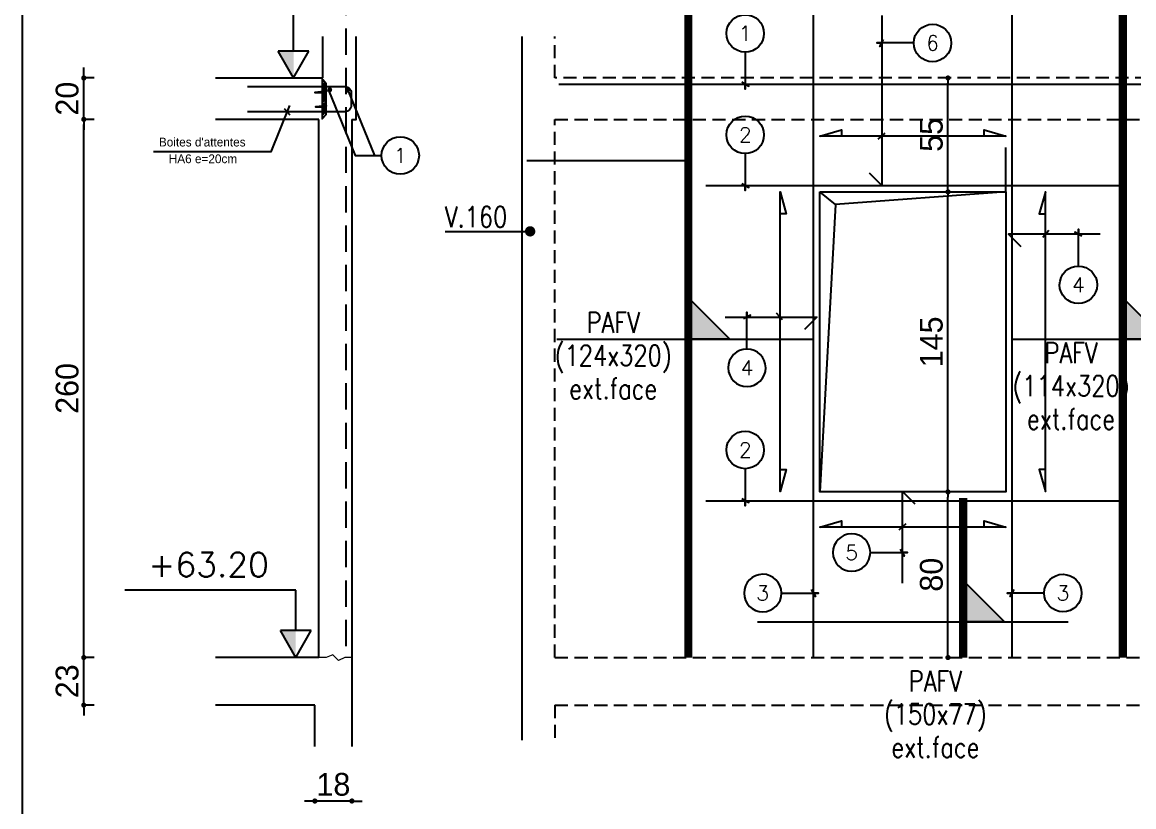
# Model space of a CAD drawing. Header units: metres. Extents: x -5618 to 118954, y -306 to 4637.
# Drawn here: x 32263 to 32800, y 1024 to 1403 of the extents above; entities that cross this region are included whole.
import ezdxf
from ezdxf.enums import TextEntityAlignment as Align

# ---------------------------------------------------------------- set-up
doc = ezdxf.new("R2010")
doc.units = ezdxf.units.M
doc.linetypes.add('CACHE', pattern=[9.524999999999999, 6.35, -3.175])
doc.linetypes.add('CACHEX2', pattern=[19.049999999999997, 12.7, -6.35])
for name, color, linetype in [('COTATION', 1, 'Continuous'), ('GO-CARTOUCHE', 7, 'Continuous'), ('GO-FER-HA', 140, 'Continuous'), ('GO-TEXTE', 9, 'Continuous'), ('K_ENT_M_Building_V.76', 7, 'Continuous'), ('STR_COTATION', 1, 'Continuous'), ('STR_STA', 30, 'Continuous'), ('STR_TS', 22, 'Continuous'), ('STR_TS_TXT', 7, 'Continuous'), ('STR_VOI-POT', 6, 'Continuous')]:
    doc.layers.add(name, color=color, linetype=linetype)
doc.layers.add('Kofragna_forma', color=7, linetype='Continuous', lineweight=70)
doc.styles.add('GrDimensions', font='simplex.shx')
doc.styles.add('Lucida', font='LSANSI.TTF')
doc.styles.add('TEXTE', font='romans.shx')
doc.styles.add('TEXTE TS', font='romans.shx', dxfattribs={"width": 0.7, "oblique": 15})
doc.dimstyles.new('COUPE-20', dxfattribs={"dimscale": 0.5, "dimtxt": 22, "dimasz": 5, "dimexe": 0.05, "dimexo": 0, "dimgap": 5, "dimtad": 1, "dimdec": 0, "dimdsep": 46, "dimtxsty": 'Standard', "dimblk1": 'DOT', "dimblk2": 'DOT', "dimsah": 1, "dimcen": 0, "dimdle": 150, "dimclrd": 1, "dimclre": 1, "dimclrt": 7, "dimadec": 0, "dimazin": 0, "dimtfac": 1, "dimtdec": 0, "dimtix": 1, "dimtmove": 2, "dimatfit": 3, "dimldrblk": 'DOT', "dimfxl": 0, "dimtvp": 1, "dimtolj": 1, "dimtzin": 0, "dimarcsym": 0})

# ---------------------------------------------------------------- blocks, each defined once
blk = doc.blocks.new('ime')
at = {"layer": 'COTATION', "const_width": 2.5}
blk.add_lwpolyline([(1.25, 0, -1), (-1.25, 0, -1)], format="xyb", close=True, dxfattribs=at)
at = {"layer": 'COTATION'}
blk.add_lwpolyline([(41.09158464876236, 0), (0, 0)], dxfattribs=at)
at = {"layer": 'COTATION', "color": 7, "style": 'TEXTE TS', "width": 0.8}
blk.add_attdef('NAME', (9.079526555316988, 2), '', height=10, dxfattribs=at)
blk = doc.blocks.new('_DOT')
at = {"color": 0, "linetype": 'ByBlock'}
blk.add_line((-0.5, 0), (-1, 0), dxfattribs=at)
at = {"color": 0, "linetype": 'ByBlock', "const_width": 0.5}
blk.add_lwpolyline([(-0.25, 0, 1), (0.25, 0, 1)], format="xyb", close=True, dxfattribs=at)
blk = doc.blocks.new('*D934')
at = {"layer": 'DEFPOINTS', "color": 0, "lineweight": -3, "ltscale": 4.5}
for p in [(32710.41924861505, 1175.787650615735), (32738.43744596315, 1175.787650615735, 187.688179425467), (32734.91302110113, 1095.787650615763, 187.688179425467)]:
    blk.add_point(p, dxfattribs=at)
at = {"layer": 'STR_COTATION', "color": 1, "lineweight": -2, "ltscale": 4.5}
for p, q in [((32710.40533161909, 1175.787650615735), (32710.39424861505, 1175.787650615735)), ((32710.41924861505, 1098.287650615763), (32710.41924861505, 1173.287650615735)), ((32710.40396374392, 1095.787650615763), (32710.39424861505, 1095.787650615763))]:
    blk.add_line(p, q, dxfattribs=at)
at = {"layer": 'STR_COTATION', "color": 1, "lineweight": -2, "ltscale": 4.5, "xscale": 2.5, "yscale": 2.5, "zscale": 2.5}
for p, rotation in [((32710.41924861505, 1175.787650615735), 90), ((32710.41924861505, 1095.787650615763), 270)]:
    blk.add_blockref('_DOT', p, dxfattribs=dict(at, rotation=rotation))
at = {"layer": 'STR_COTATION', "color": 7, "lineweight": -3, "ltscale": 4.5, "insert": (32702.41924861505, 1135.787650615754), "char_height": 11, "attachment_point": 5, "rotation": 90}
blk.add_mtext('\\A1;80', dxfattribs=at)
blk = doc.blocks.new('*D935')
at = {"layer": 'DEFPOINTS', "color": 0, "lineweight": -3, "ltscale": 4.5}
for p in [(32710.41924861505, 1320.787650615735), (32738.43744596315, 1320.787650615735, 187.688179425467), (32738.43744596315, 1175.787650615735, 187.688179425467)]:
    blk.add_point(p, dxfattribs=at)
at = {"layer": 'STR_COTATION', "color": 1, "lineweight": -2, "ltscale": 4.5}
for p, q in [((32710.40533161909, 1320.787650615735), (32710.39424861505, 1320.787650615735)), ((32710.41924861505, 1178.287650615735), (32710.41924861505, 1318.287650615735)), ((32710.40533161909, 1175.787650615735), (32710.39424861505, 1175.787650615735))]:
    blk.add_line(p, q, dxfattribs=at)
at = {"layer": 'STR_COTATION', "color": 1, "lineweight": -2, "ltscale": 4.5, "xscale": 2.5, "yscale": 2.5, "zscale": 2.5}
for p, rotation in [((32710.41924861505, 1320.787650615735), 90), ((32710.41924861505, 1175.787650615735), 270)]:
    blk.add_blockref('_DOT', p, dxfattribs=dict(at, rotation=rotation))
at = {"layer": 'STR_COTATION', "color": 7, "lineweight": -3, "ltscale": 4.5, "insert": (32702.41924861505, 1248.28765061574), "char_height": 11, "attachment_point": 5, "rotation": 90}
blk.add_mtext('\\A1;145', dxfattribs=at)
blk = doc.blocks.new('*D936')
at = {"layer": 'DEFPOINTS', "color": 0, "lineweight": -3, "ltscale": 4.5}
for p in [(32710.41924861505, 1375.790150615843), (32738.43744596315, 1375.790150615843, 187.688179425467), (32738.43744596315, 1320.787650615735, 187.688179425467)]:
    blk.add_point(p, dxfattribs=at)
at = {"layer": 'STR_COTATION', "color": 1, "lineweight": -2, "ltscale": 4.5}
for p, q in [((32710.40533161909, 1375.790150615843), (32710.39424861505, 1375.790150615843)), ((32710.41924861505, 1323.287650615735), (32710.41924861505, 1373.290150615843)), ((32710.40533161909, 1320.787650615735), (32710.39424861505, 1320.787650615735))]:
    blk.add_line(p, q, dxfattribs=at)
at = {"layer": 'STR_COTATION', "color": 1, "lineweight": -2, "ltscale": 4.5, "xscale": 2.5, "yscale": 2.5, "zscale": 2.5}
for p, rotation in [((32710.41924861505, 1375.790150615843), 90), ((32710.41924861505, 1320.787650615735), 270)]:
    blk.add_blockref('_DOT', p, dxfattribs=dict(at, rotation=rotation))
at = {"layer": 'STR_COTATION', "color": 7, "lineweight": -3, "ltscale": 4.5, "insert": (32702.41924861505, 1348.288900615794), "char_height": 11, "attachment_point": 5, "rotation": 90}
blk.add_mtext('\\A1;55', dxfattribs=at)
blk = doc.blocks.new('*D937')
at = {"layer": 'COTATION', "color": 1, "lineweight": -2, "ltscale": 4.5}
for p, q in [((32297.82399854429, 1095.787650645224), (32292.79899854429, 1095.787650645224)), ((32292.82399854429, 1098.287650645224), (32292.82399854429, 1100.787650645224)), ((32292.82399854429, 1072.787650645224), (32292.82399854429, 1095.787650645224)), ((32297.82399854429, 1072.787650645224), (32292.79899854429, 1072.787650645224)), ((32292.82399854429, 1070.287650645224), (32292.82399854429, 1067.787650645224))]:
    blk.add_line(p, q, dxfattribs=at)
at = {"layer": 'DEFPOINTS', "color": 0, "lineweight": -3, "ltscale": 4.5}
for p in [(32292.82399854429, 1095.787650645224), (32356.38764579824, 1095.787650645224), (32356.38764579824, 1072.787650645224)]:
    blk.add_point(p, dxfattribs=at)
at = {"layer": 'COTATION', "color": 1, "lineweight": -2, "ltscale": 4.5, "xscale": 2.5, "yscale": 2.5, "zscale": 2.5}
for p, rotation in [((32292.82399854429, 1095.787650645224), 270), ((32292.82399854429, 1072.787650645224), 90)]:
    blk.add_blockref('_DOT', p, dxfattribs=dict(at, rotation=rotation))
at = {"layer": 'COTATION', "color": 7, "lineweight": -3, "ltscale": 4.5, "insert": (32284.82399854429, 1084.287650645229), "char_height": 11, "attachment_point": 5, "rotation": 90}
blk.add_mtext('\\A1;23', dxfattribs=at)
blk = doc.blocks.new('*D938')
at = {"layer": 'COTATION', "color": 1, "lineweight": -2, "ltscale": 4.5}
for p, q in [((32297.82399854429, 1355.787650645223), (32292.79899854429, 1355.787650645223)), ((32292.82399854429, 1098.287650645224), (32292.82399854429, 1353.287650645223)), ((32297.82399854429, 1095.787650645224), (32292.79899854429, 1095.787650645224))]:
    blk.add_line(p, q, dxfattribs=at)
at = {"layer": 'DEFPOINTS', "color": 0, "lineweight": -3, "ltscale": 4.5}
for p in [(32292.82399854429, 1355.787650645223), (32356.38764579824, 1355.787650645223), (32356.38764579824, 1095.787650645224)]:
    blk.add_point(p, dxfattribs=at)
at = {"layer": 'COTATION', "color": 1, "lineweight": -2, "ltscale": 4.5, "xscale": 2.5, "yscale": 2.5, "zscale": 2.5}
for p, rotation in [((32292.82399854429, 1355.787650645223), 90), ((32292.82399854429, 1095.787650645224), 270)]:
    blk.add_blockref('_DOT', p, dxfattribs=dict(at, rotation=rotation))
at = {"layer": 'COTATION', "color": 7, "lineweight": -3, "ltscale": 4.5, "insert": (32284.82399854429, 1225.787650645229), "char_height": 11, "attachment_point": 5, "rotation": 90}
blk.add_mtext('\\A1;260', dxfattribs=at)
blk = doc.blocks.new('*D939')
at = {"layer": 'COTATION', "color": 1, "lineweight": -2, "ltscale": 4.5}
for p, q in [((32292.82399854429, 1378.290150645304), (32292.82399854429, 1380.790150645304)), ((32297.82399854429, 1375.790150645304), (32292.79899854429, 1375.790150645304)), ((32292.82399854429, 1355.787650645223), (32292.82399854429, 1375.790150645304)), ((32297.82399854429, 1355.787650645223), (32292.79899854429, 1355.787650645223)), ((32292.82399854429, 1353.287650645223), (32292.82399854429, 1350.787650645223))]:
    blk.add_line(p, q, dxfattribs=at)
at = {"layer": 'DEFPOINTS', "color": 0, "lineweight": -3, "ltscale": 4.5}
for p in [(32292.82399854429, 1375.790150645304), (32356.38764579824, 1375.790150645304), (32356.38764579824, 1355.787650645223)]:
    blk.add_point(p, dxfattribs=at)
at = {"layer": 'COTATION', "color": 1, "lineweight": -2, "ltscale": 4.5, "xscale": 2.5, "yscale": 2.5, "zscale": 2.5}
for p, rotation in [((32292.82399854429, 1375.790150645304), 270), ((32292.82399854429, 1355.787650645223), 90)]:
    blk.add_blockref('_DOT', p, dxfattribs=dict(at, rotation=rotation))
at = {"layer": 'COTATION', "color": 7, "lineweight": -3, "ltscale": 4.5, "insert": (32284.82399854429, 1365.788900645269), "char_height": 11, "attachment_point": 5, "rotation": 90}
blk.add_mtext('\\A1;20', dxfattribs=at)
blk = doc.blocks.new('stab')
at = {"layer": 'STR_STA'}
h = blk.add_hatch(dxfattribs=at)
h.set_pattern_fill('ANSI31', color=9, scale=6.075, angle=-540.0000000000001, style=0)
h.set_pattern_definition([(315.0000000000001, (-54992.65837973652, 395894.7379386253), (-0.5369592119635344, -0.5369592119635349), [])])
h.paths.add_polyline_path([(8.552378314954694, 0), (6.527378315047827, -2.025000000023283), (4.901532150164712, -2.025000000023283), (4.901532150164712, 0)])
h.paths.add_polyline_path([(4.901532150164712, 0), (4.901532150164712, -2.025000000139698), (1.74862694303738, -2.025000000023283), (1.948794948111754, 0)])
h.paths.add_polyline_path([(1.414768370159436, 0), (1.731635668373201, -2.025000000023283), (-8.030776707397308, -2.025000000023283), (-7.821117697225418, 0)])
h.paths.add_polyline_path([(-8.109998894331511, -1.562622790690511), (-9.672621684905607, 0), (-8.249247268366162, 0)])
at = {"layer": 'STR_STA', "color": 1}
blk.add_lwpolyline([(-5.928707288054284, 36.008007580298), (-5.928707288054284, 0.5705075804144144), (-5.928707288052465, -11.06744842143235, 0.4142135623762916), (-2.891207288077567, -14.1049484213363), (3.183792711886781, -14.10494842149637, 0.4142135623762916), (6.221292711968999, -11.067448421476), (6.221292711968999, 36.008007580298)], format="xyb", dxfattribs=at)
blk.add_lwpolyline([(-7.647621684882324, -2.025000000023283), (-9.672621684905607, 0), (9.672621684905607, 0), (7.647621684882324, -2.025000000023283)], close=True, dxfattribs=at)
blk.add_lwpolyline([(-3.876133816724177, 0), (-3.678095901675988, -2.222349535324611), (-3.088990557997022, 3.467548173037358), (-3.088990557997022, 0), (3.088990557997022, 0), (3.416271031775977, -2.091547353309579), (3.939919544325676, 3.205943809472956), (3.939919544325676, 0)], dxfattribs=at)
at = {"layer": 'STR_STA', "color": 6, "linetype": 'Continuous', "const_width": 1.2}
for points in [[(-3.750946255378949, -3.686379832470266, -1), (-4.950946254633891, -3.686379832470266, -1)], [(-3.63822869229989, -12.30089231230522, -1), (-4.838228691554832, -12.30089231230522, -1)]]:
    blk.add_lwpolyline(points, format="xyb", close=True, dxfattribs=at)
blk = doc.blocks.new('*D940')
at = {"layer": 'DEFPOINTS', "color": 0, "lineweight": -3, "ltscale": 4.5}
for p in [(32408.38764579824, 1434.774083733846), (32408.38764579824, 1395.790150645303, 187.688179425467), (32424.38764579823, 1395.790150645304, 187.688179425467)]:
    blk.add_point(p, dxfattribs=at)
at = {"layer": 'STR_COTATION', "color": 1, "lineweight": -2, "ltscale": 4.5}
for p, q in [((32405.88764579824, 1434.774083733846), (32403.38764579824, 1434.774083733846)), ((32408.38764579824, 1434.783821952242), (32408.38764579824, 1434.799083733846)), ((32424.38764579823, 1434.774083733846), (32408.38764579824, 1434.774083733846)), ((32424.38764579823, 1434.783821952242), (32424.38764579823, 1434.799083733846)), ((32426.88764579823, 1434.774083733846), (32429.38764579823, 1434.774083733846))]:
    blk.add_line(p, q, dxfattribs=at)
at = {"layer": 'STR_COTATION', "color": 1, "lineweight": -2, "ltscale": 4.5, "xscale": 2.5, "yscale": 2.5, "zscale": 2.5}
blk.add_blockref('_DOT', (32408.38764579824, 1434.774083733846), dxfattribs=at)
at = {"layer": 'STR_COTATION', "color": 1, "lineweight": -2, "ltscale": 4.5, "xscale": 2.5, "yscale": 2.5, "zscale": 2.5, "rotation": 180}
blk.add_blockref('_DOT', (32424.38764579823, 1434.774083733846), dxfattribs=at)
at = {"layer": 'STR_COTATION', "color": 7, "lineweight": -3, "ltscale": 4.5, "insert": (32416.38764579823, 1442.774083733846), "char_height": 11, "attachment_point": 5}
blk.add_mtext('\\A1;16', dxfattribs=at)
blk = doc.blocks.new('*D941')
at = {"layer": 'DEFPOINTS', "color": 0, "lineweight": -3, "ltscale": 4.5}
for p in [(32404.48514579831, 1060.317260335428, 187.688179425467), (32422.38764579824, 1060.317260335428, 187.688179425467), (32404.48514579831, 1026.456122896222)]:
    blk.add_point(p, dxfattribs=at)
at = {"layer": 'STR_COTATION', "color": 1, "lineweight": -2, "ltscale": 4.5}
for p, q in [((32401.98514579831, 1026.456122896222), (32399.48514579831, 1026.456122896222)), ((32422.38764579824, 1026.456122896222), (32404.48514579831, 1026.456122896222)), ((32404.48514579831, 1026.444448322044), (32404.48514579831, 1026.431122896222)), ((32422.38764579824, 1026.444448322044), (32422.38764579824, 1026.431122896222)), ((32424.88764579824, 1026.456122896222), (32427.38764579824, 1026.456122896222))]:
    blk.add_line(p, q, dxfattribs=at)
at = {"layer": 'STR_COTATION', "color": 1, "lineweight": -2, "ltscale": 4.5, "xscale": 2.5, "yscale": 2.5, "zscale": 2.5}
blk.add_blockref('_DOT', (32404.48514579831, 1026.456122896222), dxfattribs=at)
at = {"layer": 'STR_COTATION', "color": 1, "lineweight": -2, "ltscale": 4.5, "xscale": 2.5, "yscale": 2.5, "zscale": 2.5, "rotation": 180}
blk.add_blockref('_DOT', (32422.38764579824, 1026.456122896222), dxfattribs=at)
at = {"layer": 'STR_COTATION', "color": 7, "lineweight": -3, "ltscale": 4.5, "insert": (32413.43639579828, 1034.456122896222), "char_height": 11, "attachment_point": 5}
blk.add_mtext('\\A1;18', dxfattribs=at)
blk = doc.blocks.new('A$C6F247267')
blk.add_hatch(color=256).paths.add_polyline_path([(5.684341886080801e-14, -0.1999999999999886), (-0.1999999999999886, 0), (5.684341886080801e-14, 0)])
blk.add_lwpolyline([(-0.1999999999999886, 0), (5.684341886080801e-14, 0), (5.684341886080801e-14, -0.1999999999999886), (-0.1999999999999886, 0)])
blk = doc.blocks.new('mrega')
at = {"layer": 'STR_TS_TXT', "style": 'TEXTE TS', "width": 0.8}
for tag, p in [('ST10', (14.47619047619082, 0)), ('DIM', (14.47619047619082, -16)), ('NOTE', (14.47619047619082, -32))]:
    blk.add_attdef(tag, text='', height=10, dxfattribs=at).set_placement(p, align=Align.CENTER)

msp = doc.modelspace()

# ---------------------------------------------------------------- linework, layer by layer
at = {"color": 7, "linetype": 'Continuous', "lineweight": -3}
for p, q in [((32401.55989777536, 1388.790150645304, 187.688179425467), (32386.80969842295, 1388.790150645304, 187.688179425467)), ((32394.18479809916, 1375.790150645304, 187.688179425467), (32386.80969842295, 1388.790150645304, 187.688179425467)), ((32401.55989777536, 1388.790150645304, 187.688179425467), (32386.80969842295, 1388.790150645304, 187.688179425467)), ((32394.18479809916, 1375.790150645304, 187.688179425467), (32386.80969842295, 1388.790150645304, 187.688179425467)), ((32394.18479809916, 1375.790150645304, 187.688179425467), (32401.55989777536, 1388.790150645304, 187.688179425467)), ((32394.18479809916, 1375.790150645304, 187.688179425467), (32401.55989777536, 1388.790150645304, 187.688179425467)), ((32402.61699986834, 1108.787650645224, 187.688179425467), (32387.86680051593, 1108.787650645224, 187.688179425467)), ((32395.24190019214, 1095.787650645224, 187.688179425467), (32387.86680051593, 1108.787650645224, 187.688179425467)), ((32402.61699986834, 1108.787650645224, 187.688179425467), (32387.86680051593, 1108.787650645224, 187.688179425467)), ((32395.24190019214, 1095.787650645224, 187.688179425467), (32387.86680051593, 1108.787650645224, 187.688179425467)), ((32395.24190019214, 1095.787650645224, 187.688179425467), (32402.61699986834, 1108.787650645224, 187.688179425467)), ((32395.24190019214, 1095.787650645224, 187.688179425467), (32402.61699986834, 1108.787650645224, 187.688179425467))]:
    msp.add_line(p, q, dxfattribs=at)
at = {"linetype": 'ByBlock', "lineweight": -3, "ltscale": 4.5}
for p, q in [((32738.43744596315, 1320.787650615735, 187.688179425467), (32738.43744596315, 1342.135875535776, 187.688179425467)), ((32584.95696455606, 1335.787650615736, 187.688179425467), (32506.91004875343, 1335.787650615736, 187.688179425467))]:
    msp.add_line(p, q, dxfattribs=at)
msp.add_lwpolyline([(32263.07518605935, 1573.71202739062), (32263.07518605935, 913.7780273904947), (33212.98018605915, 913.7780273904947), (33212.98018605915, 1573.71202739062)], close=True)
at = {"lineweight": 18, "elevation": 187.688179425467}
msp.add_lwpolyline([(32422.38764579824, 1095.787650645224), (32418.92270549761, 1095.787650645224), (32415.90023476772, 1094.363863052779), (32413.15255682883, 1097.134969273794), (32409.99270220185, 1095.787650645224), (32406.38764579824, 1095.787650645224)], dxfattribs=at)
at = {"color": 7, "linetype": 'Continuous', "lineweight": -3}
for points in [[(32386.80969842295, 1388.790150645304, 187.688179425467), (32394.18479809916, 1375.790150645304, 187.688179425467), (32394.18479809916, 1388.757333781384, 187.688179425467)], [(32386.80969842295, 1388.790150645304, 187.688179425467), (32394.18479809916, 1375.790150645304, 187.688179425467), (32394.18479809916, 1388.757333781384, 187.688179425467)], [(32387.86680051593, 1108.787650645224, 187.688179425467), (32395.24190019214, 1095.787650645224, 187.688179425467), (32395.24190019214, 1108.754833781305, 187.688179425467)], [(32387.86680051593, 1108.787650645224, 187.688179425467), (32395.24190019214, 1095.787650645224, 187.688179425467), (32395.24190019214, 1108.754833781305, 187.688179425467)]]:
    msp.add_solid(points, dxfattribs=at)
at = {"layer": 'COTATION'}
for p, q in [((32676.75141648714, 1346.19697325473, 281.5322691382004), (32680.10653354027, 1349.147666968056, 281.5322691382004)), ((32756.21006324343, 1298.951136420499, 281.5322691382005), (32759.16075695676, 1302.306253473628, 281.5322691382005)), ((32630.50426686734, 1258.865318359012, 281.5322691382004), (32627.55357315401, 1262.22043541214, 281.5322691382004)), ((32690.06389767296, 1160.300706217826, 281.5322691382004), (32686.70878061983, 1157.3500125045, 281.5322691382004))]:
    msp.add_line(p, q, dxfattribs=at)
at = {"layer": 'COTATION', "elevation": 187.688179425467}
for points in [[(32727.87979800612, 1347.672320111397), (32727.87979800612, 1350.672313841137), (32738.43744596321, 1347.672320111397), (32648.43744596315, 1347.67232011139), (32658.99509392021, 1350.67231384113), (32658.99509392021, 1347.67232011139)], [(32629.24745947131, 1186.624122551404), (32632.24745320105, 1186.624122551404), (32629.24745947131, 1176.066474594315), (32629.24745947131, 1320.787650615763), (32632.24745320105, 1310.230002658704), (32629.24745947131, 1310.230002658704)], [(32757.46687063946, 1186.624122551053), (32754.46687690972, 1186.624122551053), (32757.46687063946, 1176.066474593965), (32757.46687063946, 1320.787650615412), (32754.46687690972, 1310.230002658353), (32757.46687063946, 1310.230002658353)], [(32727.87979800612, 1158.825359361166), (32727.87979800612, 1161.825353090906), (32738.43744596321, 1158.825359361166), (32648.43744596315, 1158.825359361159), (32658.99509392021, 1161.825353090898), (32658.99509392021, 1158.825359361159)]]:
    msp.add_lwpolyline(points, dxfattribs=at)
at = {"layer": 'GO-CARTOUCHE', "color": 2, "ltscale": 3}
msp.add_line((32389.57597418434, 1360.98332740605, 187.688179425467), (32392.38289887397, 1358.008029904477, 187.688179425467), dxfattribs=at)
at = {"layer": 'GO-CARTOUCHE', "color": 2, "ltscale": 3, "elevation": 187.688179425467}
msp.add_lwpolyline([(32392.17733819571, 1362.490739676684), (32383.21272947897, 1340.076921506476), (32326.51277694107, 1340.076921506476)], dxfattribs=at)
at = {"layer": 'GO-FER-HA'}
for points, elevation in [([(32612.36440501999, 1388.25789103287, -512.322006256741), (32612.43511569811, 1388.257614991839), (32612.43511569811, 1370.390150615763), (32612.43511569811, 1372.79015061567), (32614.13217197297, 1371.893094340971), (32610.73805942325, 1373.687206890659)], 187.6881794254672), ([(32693.89671543076, 1392.761825935381, -512.322006256741), (32693.89643938973, 1392.691115257262), (32676.02897501365, 1392.69111525726), (32678.42897501356, 1392.69111525726), (32677.53191873886, 1390.994058982398), (32679.32603128855, 1394.388171532122)], 281.5322691382004), ([(32612.36440502, 1339.255391032936, -512.322006256741), (32612.43511569811, 1339.255114991905), (32612.43511569811, 1321.387650615829), (32612.43511569811, 1323.787650615735), (32614.13217197297, 1322.890594341037), (32610.73805942325, 1324.684706890725)], 93.84408971273348), ([(32773.49710306627, 1284.912457025641, -512.322006256741), (32773.42639238815, 1284.912733066672), (32773.42639238815, 1302.780197442748), (32773.42639238815, 1300.380197442841), (32771.72933611329, 1301.277253717539), (32775.12344866301, 1299.483141167853)], 281.5322691382005), ([(32613.2172270445, 1244.826638964153, 512.322006256741), (32613.28793772261, 1244.826915005185), (32613.28793772262, 1262.694379381261), (32613.28793772262, 1260.294379381354), (32614.98499399748, 1261.191435656052), (32611.59088144776, 1259.397323106366)], 281.5322691382004), ([(32612.36440502, 1187.010526700796, -512.322006256741), (32612.43511569811, 1187.010250659764), (32612.43511569811, 1169.142786283688), (32612.43511569811, 1171.542786283595), (32614.13217197297, 1170.645730008897), (32610.73805942325, 1172.439842558584)], 93.84408971273348), ([(32672.91859872933, 1146.569345901244, 512.322006256741), (32672.91887477037, 1146.498635223126), (32690.78633914645, 1146.498635223123), (32688.38633914654, 1146.498635223123), (32689.28339542124, 1144.801578948262), (32687.48928287155, 1148.195691497985)], 281.5322691382004), ([(32629.96970554594, 1127.007291148157, 512.322006256741), (32629.96998158696, 1126.936580470039), (32647.83744596304, 1126.936580470036), (32645.43744596313, 1126.936580470036), (32646.33450223783, 1125.239524195175), (32644.54038968814, 1128.633636744898)], 306.2433205729542), ([(32756.90518638036, 1127.007291148157, -512.322006256741), (32756.90491033933, 1126.936580470039), (32739.03744596325, 1126.936580470036), (32741.43744596316, 1126.936580470036), (32740.54038968846, 1125.239524195175), (32742.33450223815, 1128.633636744898)], 306.2433205729542)]:
    msp.add_lwpolyline(points, format="xyb", dxfattribs=dict(at, elevation=elevation))
at = {"layer": 'GO-FER-HA', "elevation": 187.688179425467}
for points in [[(32411.0849778113, 1369.955200059159), (32423.96611595171, 1338.322941918197), (32436.7059079458, 1338.322941918197)], [(32420.41695184456, 1369.955200059159), (32433.29808998497, 1338.322941918197), (32436.70590794582, 1338.322941918197)]]:
    msp.add_lwpolyline(points, dxfattribs=at)
at = {"layer": 'GO-FER-HA'}
msp.add_circle((32445.76267058067, 1338.322941918197, 187.688179425467), 9.05676263485475, dxfattribs=at)
at = {"layer": 'K_ENT_M_Building_V.76', "color": 30, "linetype": 'Continuous', "lineweight": -3}
for p, q in [((32394.18479809916, 1388.790150645304, 187.688179425467), (32394.18479809916, 1408.290150645304, 187.688179425467)), ((32394.18479809916, 1388.790150645304, 187.688179425467), (32394.18479809916, 1408.290150645304, 187.688179425467)), ((32388.74190019214, 1128.287650645224, 187.688179425467), (32312.59904304927, 1128.287650645224, 187.688179425467)), ((32388.74190019214, 1128.287650645224, 187.688179425467), (32312.59904304927, 1128.287650645224, 187.688179425467)), ((32395.24190019214, 1128.287650645224, 187.688179425467), (32388.74190019214, 1128.287650645224, 187.688179425467)), ((32395.24190019214, 1128.287650645224, 187.688179425467), (32388.74190019214, 1128.287650645224, 187.688179425467)), ((32395.24190019214, 1108.787650645224, 187.688179425467), (32395.24190019214, 1128.287650645224, 187.688179425467)), ((32395.24190019214, 1108.787650645224, 187.688179425467), (32395.24190019214, 1128.287650645224, 187.688179425467))]:
    msp.add_line(p, q, dxfattribs=at)
at = {"layer": 'Kofragna_forma', "color": 4, "lineweight": -3}
for p, q in [((32408.38764579824, 1375.790150645304, 187.688179425467), (32408.38764579824, 1395.790150645303, 187.688179425467)), ((32504.43743889996, 1395.790150615965, 187.688179425467), (32504.43743889996, 1156.787650615888, 187.688179425467)), ((32356.38764579824, 1375.790150645304, 187.688179425467), (32408.38764579824, 1375.790150645304, 187.688179425467)), ((32406.38764579824, 1355.787650645223, 187.688179425467), (32356.38764579824, 1355.787650645223, 187.688179425467)), ((32406.38764579824, 1095.787650645224, 187.688179425467), (32406.38764579824, 1355.787650645223, 187.688179425467)), ((32422.38764579824, 1355.787650645223, 187.688179425467), (32422.38764579824, 1052.787650645224, 187.688179425467)), ((32504.43628219751, 1156.787650615888, 187.688179425467), (32504.43628219751, 1055.787650615888, 187.688179425467)), ((32406.38764579824, 1095.787650645224, 187.688179425467), (32356.38764579824, 1095.787650645224, 187.688179425467)), ((32404.48514579831, 1072.787650645224, 187.688179425467), (32356.38764579824, 1072.787650645224, 187.688179425467)), ((32404.48514579831, 1052.787650645224, 187.688179425467), (32404.48514579831, 1072.787650645224, 187.688179425467))]:
    msp.add_line(p, q, dxfattribs=at)
at = {"layer": 'Kofragna_forma', "linetype": 'CACHE', "lineweight": -3}
for p, q in [((32520.43744596315, 1375.790150615967, 187.688179425467), (32520.43744596315, 1395.790150615965, 187.688179425467)), ((33083.38875924639, 1375.790150615967, 187.688179425467), (32520.43745036827, 1375.790150615967, 187.688179425467)), ((32520.43744596315, 1095.787650615888, 187.688179425467), (32520.43744596315, 1355.787650615887, 187.688179425467)), ((32520.43745036827, 1355.787650615887, 187.688179425467), (33083.38875924639, 1355.787650615887, 187.688179425467)), ((32520.43744596315, 1095.787650615888, 187.688179425467), (33083.38875924639, 1095.787650615887, 187.688179425467)), ((32520.43744596315, 1072.787650615888, 187.688179425467), (33083.38875924639, 1072.787650615887, 187.688179425467)), ((32520.43744596315, 1072.787650615888, 187.688179425467), (32520.43744596315, 1055.787650615888, 187.688179425467))]:
    msp.add_line(p, q, dxfattribs=at)
at = {"layer": 'Kofragna_forma', "color": 4, "lineweight": -3}
for points, elevation in [([(32422.38764579824, 1355.787650645223), (32424.38764579824, 1355.787650645223), (32424.38764579823, 1395.790150645303)], 187.688179425467), ([(32648.43744596315, 1320.787650615735), (32738.43744596315, 1320.787650615735), (32738.43744596315, 1175.787650615735), (32648.43744596315, 1175.787650615735), (32648.43744596315, 1320.787650615735)], 187.688179425467), ([(32738.43744596315, 1320.787650615735), (32656.08442898681, 1314.674900782037), (32648.43744596315, 1175.787650615735)], 187.688179425467), ([(32656.08442898681, 1314.674900782037), (32648.43744596315, 1320.787650615735)], 93.84408971273348)]:
    msp.add_lwpolyline(points, dxfattribs=dict(at, elevation=elevation))
at = {"layer": 'STR_TS', "linetype": 'CACHE', "ltscale": 2, "const_width": 4}
for points, elevation in [([(32584.95696455606, 1095.787650615736), (32584.95696455606, 1415.787650615736)], 187.688179425467), ([(32794.95696455606, 1095.787650615736), (32794.95696455606, 1415.787650615736)], 187.688179425467), ([(32717.72303363301, 1095.787650615762), (32717.72303363301, 1172.787650615763)], 281.5322691382005)]:
    msp.add_lwpolyline(points, dxfattribs=dict(at, elevation=elevation))
at = {"layer": 'STR_TS', "color": 3}
for points, elevation in [([(32521.43744596315, 1249.638548287937), (32645.43744596315, 1249.638548287936)], 187.688179425467), ([(32741.43744596315, 1249.638548287937), (32855.43744596315, 1249.638548287936)], 187.688179425467), ([(32618.43744596315, 1112.980562285659), (32768.43744596321, 1112.980562285659)], 281.5322691382005)]:
    msp.add_lwpolyline(points, dxfattribs=dict(at, elevation=elevation))
at = {"layer": 'STR_VOI-POT'}
for p, q in [((32645.43744596315, 1095.787650615762, 281.5322691382004), (32645.43744596313, 1420.790150615842, 281.5322691382004)), ((32741.43744596315, 1095.787650615762, 281.5322691382004), (32741.43744596317, 1420.790150615842, 281.5322691382004)), ((32522.43745036827, 1372.790150615813, 187.688179425467), (33082.38875924639, 1372.790150615815, 187.688179425467)), ((32593.43744596315, 1323.787650615735, 93.84408971273348), (32793.43744596315, 1323.787650615736, 93.84408971273348)), ((32593.43744596315, 1171.542786283595, 93.84408971273348), (32793.43744596315, 1171.542786283595, 93.84408971273348))]:
    msp.add_line(p, q, dxfattribs=at)
at = {"layer": 'STR_VOI-POT', "color": 1, "linetype": 'CACHEX2', "elevation": 187.688179425467}
msp.add_lwpolyline([(32419.38487734593, 1418.787650645219), (32419.3858109755, 1095.787650645219)], dxfattribs=at)
at = {"layer": 'STR_VOI-POT'}
for points, elevation in [([(32678.42897501371, 1405.914401707897), (32678.42897501371, 1323.787650615763), (32672.44708633505, 1329.769539294422)], 281.5322691382004), ([(32783.94957421067, 1300.380197442841), (32739.62247450372, 1300.380197442841), (32745.60436318238, 1294.398308764189)], 281.5322691382005), ([(32602.7647559001, 1260.294379381354), (32647.09185560705, 1260.294379381354), (32641.10996692839, 1254.312490702702)], 281.5322691382004), ([(32688.38633914639, 1131.668847212478), (32688.38633914639, 1175.995946919426), (32694.36822782505, 1170.014058240766)], 281.5322691382004)]:
    msp.add_lwpolyline(points, dxfattribs=dict(at, elevation=elevation))

# ---------------------------------------------------------------- block references
at = {"layer": 'COTATION'}
ref = msp.add_blockref('ime', (32508.50537050794, 1301.687696398661, 187.688179425467), dxfattribs=dict(at, xscale=-1))
ref.add_attrib('NAME', 'V.160', (32467.2915021571, 1303.687696398661, 187.688179425467), dxfattribs={"color": 7, "height": 10, "style": 'TEXTE TS', "width": 0.8})
at = {"layer": 'STR_STA', "xscale": -1, "zscale": 0.001000000000004775, "rotation": 90}
msp.add_blockref('stab', (32407.96704440143, 1365.716971367232, 187.688179425467), dxfattribs=at)
at = {"layer": 'STR_TS', "xscale": 100, "yscale": 100, "zscale": 100, "rotation": 180}
for p in [(32584.95696455607, 1249.638548287936, 187.688179425467), (32794.95696455607, 1249.638548287936, 187.688179425467), (32717.72303363301, 1112.980562285659, 281.5322691382005)]:
    msp.add_blockref('A$C6F247267', p, dxfattribs=at)
at = {"layer": 'STR_TS_TXT'}
for p, values in [((32534.1602960066, 1252.694521695502, 281.5322691381999), {'NOTE': 'ext.face', 'ST10': 'PAFV', 'DIM': '(124x320)'}), ((32755.38982691554, 1238.005153716363, 187.688179425467), {'NOTE': 'ext.face', 'ST10': 'PAFV', 'DIM': '(114x320)'}), ((32689.84235911462, 1079.410816166382, 469.2204485636669), {'NOTE': 'ext.face', 'ST10': 'PAFV', 'DIM': '(150x77)'})]:
    msp.add_blockref('mrega', p, dxfattribs=at).add_auto_attribs(values)

# ---------------------------------------------------------------- texts
at = {"layer": 'GO-FER-HA', "style": 'TEXTE'}
for s, rotation, p in [('1', 359.9999999999544, (32612.43511569813, 1397.314377626692, 281.6881794254673)), ('6', 359.9999999999479, (32702.95320202458, 1392.691115257242, 375.5322691382005)), ('2', 359.9999999999544, (32612.43511569814, 1348.311877626758, 187.8440897127336)), ('4', 359.9999999999544, (32773.42639238814, 1275.855970431935, 375.5322691382006)), ('2', 359.9999999999544, (32612.43511569814, 1196.067013294618, 187.8440897127336)), ('3', 359.9999999999479, (32765.96167297418, 1126.936580470019, 400.2433205729542))]:
    msp.add_text(s, height=7.199999999999999, rotation=rotation, dxfattribs=at).set_placement(p, align=Align.MIDDLE_CENTER)
for s, p in [('1', (32445.7626705807, 1338.322941918197, 187.688179425467)), ('4', (32613.28793772263, 1235.770152370447, 375.5322691382005)), ('5', (32663.86211213551, 1146.498635223106, 375.5322691382005)), ('3', (32620.91321895211, 1126.936580470019, 400.2433205729542))]:
    msp.add_text(s, height=7.199999999999999, dxfattribs=at).set_placement(p, align=Align.MIDDLE_CENTER)
at = {"layer": 'GO-TEXTE', "linetype": 'Continuous', "style": 'Lucida'}
for s, p in [("Boites d'attentes", (32329.11318316979, 1342.696549323432, 187.688179425467)), ('HA6 e=20cm', (32333.87820072543, 1334.619027577745, 187.688179425467))]:
    msp.add_text(s, height=4.255999999999999, rotation=0.001797547044573023, dxfattribs=at).set_placement(p)
at = {"layer": 'K_ENT_M_Building_V.76', "color": 0, "linetype": 'Continuous', "lineweight": -3, "insert": (32382.24190019213, 1134.787650645224, 187.688179425467), "char_height": 11.7, "attachment_point": 9, "style": 'GrDimensions'}
msp.add_mtext('\\A1;+63.20', dxfattribs=at)

# ---------------------------------------------------------------- dimensions: what is measured, and where the dimension line sits
at = {"layer": 'COTATION', "lineweight": -3, "ltscale": 4.5}
for base, p1, p2, picture, middle in [((32292.82399854429, 1375.790150645304, 93.84408971273348), (32356.38764579824, 1355.787650645223, 93.84408971273348), (32356.38764579824, 1375.790150645304, 93.84408971273348), '*D939', (32284.82399854429, 1365.788900645269, 93.84408971273348)), ((32292.82399854429, 1355.787650645223, 93.84408971273348), (32356.38764579824, 1095.787650645224, 93.84408971273348), (32356.38764579824, 1355.787650645223, 93.84408971273348), '*D938', (32284.82399854429, 1225.787650645229, 93.84408971273348)), ((32292.82399854429, 1095.787650645224, 93.84408971273348), (32356.38764579824, 1072.787650645224, 93.84408971273348), (32356.38764579824, 1095.787650645224, 93.84408971273348), '*D937', (32284.82399854429, 1084.287650645229, 93.84408971273348))]:
    dim = msp.add_linear_dim(base=base, p1=p1, p2=p2, angle=90, dimstyle='COUPE-20', dxfattribs=at)
    dim.commit()
    dim.dimension.update_dxf_attribs({"geometry": picture, "text_midpoint": middle})
at = {"layer": 'STR_COTATION', "lineweight": -3, "ltscale": 4.5}
for base, p1, p2, angle, picture, middle in [((32408.38764579824, 1434.774083733846), (32424.38764579823, 1395.790150645304, 187.688179425467), (32408.38764579824, 1395.790150645303, 187.688179425467), 180, '*D940', (32416.38764579823, 1442.774083733846)), ((32710.41924861505, 1375.790150615843), (32738.43744596315, 1320.787650615735, 187.688179425467), (32738.43744596315, 1375.790150615843, 187.688179425467), 90, '*D936', (32702.41924861505, 1348.288900615794)), ((32710.41924861505, 1320.787650615735), (32738.43744596315, 1175.787650615735, 187.688179425467), (32738.43744596315, 1320.787650615735, 187.688179425467), 90, '*D935', (32702.41924861505, 1248.28765061574)), ((32710.41924861505, 1175.787650615735), (32734.91302110113, 1095.787650615763, 187.688179425467), (32738.43744596315, 1175.787650615735, 187.688179425467), 90, '*D934', (32702.41924861505, 1135.787650615754)), ((32404.48514579831, 1026.456122896222), (32422.38764579824, 1060.317260335428, 187.688179425467), (32404.48514579831, 1060.317260335428, 187.688179425467), 180, '*D941', (32413.43639579828, 1034.456122896222))]:
    dim = msp.add_linear_dim(base=base, p1=p1, p2=p2, angle=angle, dimstyle='COUPE-20', override={"dimfxl": 0.1}, dxfattribs=at)
    dim.commit()
    dim.dimension.update_dxf_attribs({"geometry": picture, "text_midpoint": middle})

doc.saveas('drawing.dxf')
